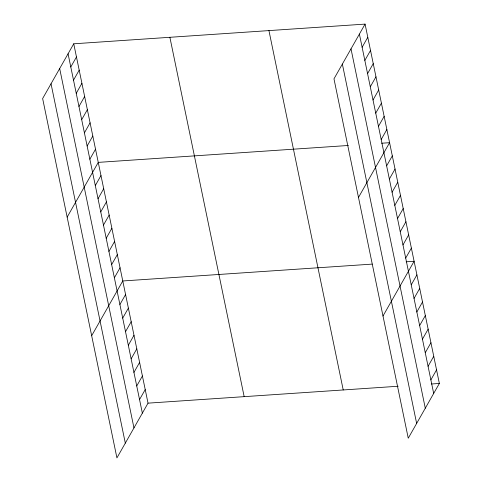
<?xml version="1.0" encoding="UTF-8"?>
<svg xmlns="http://www.w3.org/2000/svg" width="482" height="482" viewBox="0 0 482 482"><rect width="100%" height="100%" fill="white"/><g stroke="black" fill="none" stroke-linecap="round" stroke-linejoin="round"><path stroke-width="0.72" d="M73.746 43.796L42.639 98.545L116.927 457.9L148.028 403.151L73.746 43.796L365.073 24.1L439.361 383.455L408.254 438.204L333.972 78.849L365.073 24.1M70.788 66.962L76.469 56.966M73.517 80.139L79.193 70.143M76.24 93.315L81.916 83.32M78.964 106.492L84.639 96.496M81.687 119.669L87.363 109.673M84.41 132.845L90.086 122.85M87.134 146.022L92.809 136.026M89.857 159.199L95.532 149.203M67.155 217.129L98.256 162.38L348.384 145.474M95.303 185.552L100.979 175.556M98.027 198.729L103.702 188.733M100.75 211.905L106.426 201.91M103.473 225.076L109.155 215.086M106.197 238.253L111.878 228.263M108.926 251.429L114.602 241.44M111.649 264.606L117.325 254.617M114.373 277.783L120.048 267.793M91.67 335.719L122.771 280.97L372.176 264.112M119.904 304.54L125.579 294.544M122.705 318.114L128.381 308.118M125.513 331.688L131.188 321.699M128.32 345.263L133.996 335.273M131.128 358.837L136.804 348.848M133.93 372.417L139.611 362.422M136.737 385.992L142.413 375.996M139.545 399.566L145.221 389.577M362.121 47.266L367.796 37.277M364.844 60.443L370.519 50.453M367.567 73.619L373.249 63.63M370.29 86.796L375.972 76.807M373.02 99.973L378.695 89.983M375.743 113.15L381.419 103.16M378.466 126.326L384.142 116.337M381.19 139.503L386.865 129.513M358.488 197.439L389.589 142.69L381.636 143.226M386.636 165.856L392.312 155.867M389.36 179.033L395.035 169.043M392.083 192.21L397.758 182.22M394.806 205.386L400.482 195.397M397.529 218.563L403.205 208.567M400.253 231.74L405.928 221.744M402.976 244.916L408.658 234.921M405.699 258.093L411.381 248.097M382.997 316.023L414.104 261.274L406.151 261.816M411.23 284.844L416.906 274.854M414.038 298.418L419.714 288.429M416.846 311.993L422.521 302.003M419.653 325.573L425.329 315.577M422.455 339.147L428.137 329.152M425.263 352.722L430.938 342.732M428.07 366.296L433.746 356.306M430.878 379.876L436.553 369.881M148.028 403.151L398.156 386.245M431.408 383.997L439.361 383.455M359.397 34.089L433.68 393.451M351.01 48.863L425.293 408.218M342.365 64.082L416.647 423.437M268.938 30.601L343.22 389.956M169.881 37.295L244.169 396.65M68.064 53.785L142.353 413.14M59.678 68.552L133.96 427.914M51.032 83.772L125.314 443.133"/></g></svg>
